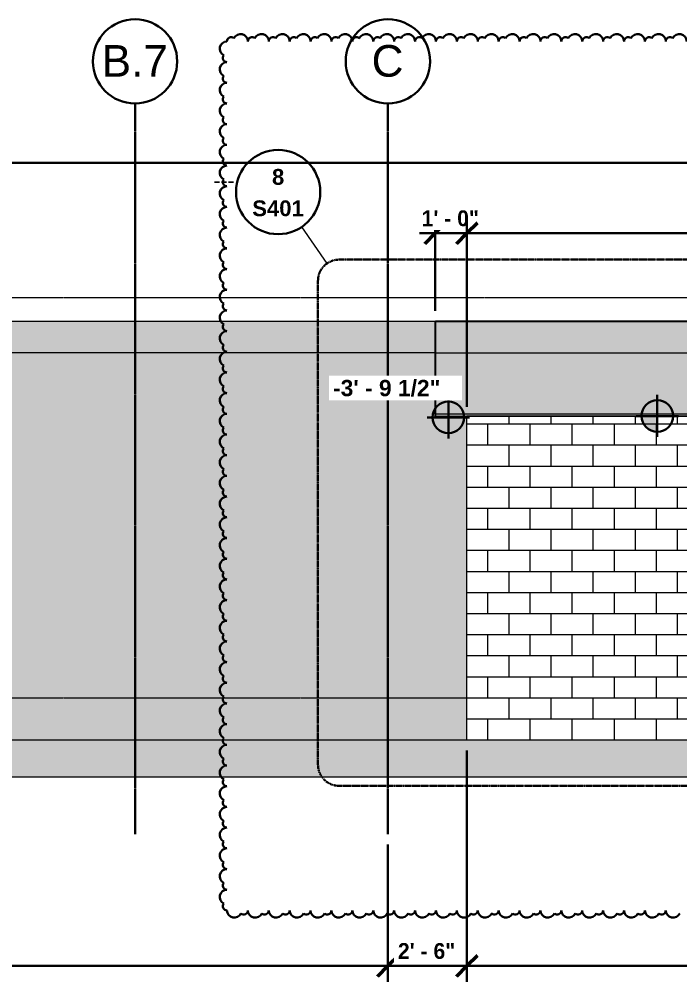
# Model space of a CAD drawing. Header units: inches. Extents: x -3929 to 6224, y -260 to 143.
# Drawn here: x -625.8 to -375, y -259.8 to 105.7 of the extents above; entities that cross this region are included whole.
import ezdxf

# ---------------------------------------------------------------- set-up
doc = ezdxf.new("R2010")
doc.units = ezdxf.units.IN
doc.header["$MEASUREMENT"] = 0
doc.linetypes.add('Dash Dot 3_16_', pattern=[0.3125, 0.1875, -0.0625, 0, -0.0625])
doc.linetypes.add('Grid Line 1_2_', pattern=[0.875, 0.5, -0.125, 0.125, -0.125])
for name, color, linetype, lineweight in [('A-ANNO-DIMS', 211, 'Continuous', 9), ('A-ANNO-DIMS-64', 211, 'Continuous', 9), ('A-ANNO-SYMB', 150, 'Continuous', 9), ('A-FLOR-LEVL', 51, 'Continuous', 9), ('A-WALL-PATT', 111, 'Continuous', 60), ('G-ANNO-DIMS', 111, 'Continuous', 9), ('G-ANNO-REVC', 71, 'Continuous', 30), ('S-BEAM', 12, 'Continuous', 9), ('S-FNDN', 32, 'Continuous', 18), ('S-GRID', 1, 'Continuous', 9), ('S-GRID-IDEN', 1, 'Continuous', 30)]:
    doc.layers.add(name, color=color, linetype=linetype, lineweight=lineweight)
doc.styles.add('Arial', font='arial.ttf', dxfattribs={"height": 12})
doc.styles.add('Arial_B', font='arialbd.ttf', dxfattribs={"height": 6.190476})
doc.styles.add('Arial_B_1', font='arialbd.ttf', dxfattribs={"height": 6})
doc.styles.add('Century Gothic_1', font='', dxfattribs={"height": 6})
doc.styles.add('Century Gothic_B', font='', dxfattribs={"height": 6})
doc.styles.get('Century Gothic_1').set_extended_font_data('Century Gothic')
doc.styles.get('Century Gothic_B').set_extended_font_data('Century Gothic', bold=True)
doc.dimstyles.new('OD__1_16__Tol__', dxfattribs={"dimscale": 12, "dimtxt": 6.26501, "dimasz": 0.666667, "dimexe": 0.5, "dimexo": 0.333333, "dimgap": 0.083333, "dimtad": 1, "dimdec": 4, "dimrnd": 0.0625, "dimzin": 3, "dimdsep": 46, "dimlunit": 4, "dimtxsty": 'Century Gothic_B', "dimblk1": 'OBLIQUE', "dimblk2": 'OBLIQUE', "dimsah": 1, "dimcen": 0.09, "dimdle": 0.5, "dimazin": 0, "dimtfac": 1, "dimtdec": 4, "dimtix": 1, "dimtmove": 0, "dimatfit": 3, "dimfxl": 1, "dimtvp": 1, "dimtfill": 1, "dimfrac": 2, "dimtolj": 1, "dimtzin": 0, "dimlwd": 30, "dimlwe": 30, "dimarcsym": 2})
doc.dimstyles.new('OD__1_4__Tol__', dxfattribs={"dimscale": 12, "dimtxt": 6.26501, "dimasz": 0.666667, "dimexe": 0.5, "dimexo": 0.333333, "dimgap": 0.083333, "dimtad": 1, "dimrnd": 0.25, "dimzin": 1, "dimdsep": 46, "dimlunit": 4, "dimtxsty": 'Century Gothic_B', "dimblk1": 'OBLIQUE', "dimblk2": 'OBLIQUE', "dimsah": 1, "dimcen": 0.09, "dimdle": 0.5, "dimazin": 0, "dimtfac": 1, "dimtdec": 4, "dimtix": 1, "dimtmove": 0, "dimatfit": 3, "dimfxl": 1, "dimtvp": 1, "dimtfill": 1, "dimfrac": 2, "dimtolj": 1, "dimtzin": 0, "dimlwd": 30, "dimlwe": 30, "dimarcsym": 2})
pattern_1 = [(50, (-870.187, 0), (18.36206, -1.60683), [1.92, -21.12]), (355, (-870.187, 0), (-3.55226, 19.25587), [1.536, -16.896]), (100.451, (-868.657, -0.134), (14.81021, 17.64929), [1.632, -17.949]), (46.184, (-870.187, 5.12), (27.32125, -4.2376), [2.88, -31.68]), (96.636, (-867.91, 4.767), (23.92754, 24.93717), [2.448, -26.924]), (351.184, (-870.187, 5.12), (23.92765, 24.93743), [2.304, -25.344]), (21, (-867.627, 3.84), (15.28081, -10.30746), [1.92, -21.12]), (326, (-867.627, 3.84), (6.22856, 18.56374), [1.536, -16.896]), (71.451, (-866.354, 2.981), (21.50985, 8.25628), [1.632, -17.949]), (37.5, (-870.1867, 0), (0.311095, 8.522537), [0.845, -15.846, 0.845, -16.307, -16.96]), (37.5, (-870.1867, 0), (0.311095, 8.522537), [-33.843, 0.845, -16.115]), (7.5, (-870.187, 0), (6.734636, 10.09743), [0.845, -8.934, 0.845, -15.462, -6.464]), (7.5, (-870.187, 0), (6.734636, 10.09743), [-26.086, 0.845, -5.619]), (327.5, (-875.896, 0), (13.666107, -0.577186), [0.845, -5.555, 0.845, -19.123, -26.496]), (327.5, (-875.896, 0), (13.666107, -0.577186), [-26.368, 0.845, -25.651]), (317.5, (-878.456, 0), (14.92985, 2.56286), [0.845, -7.475, 0.845, -12.416, -18.816]), (317.5, (-878.456, 0), (14.92985, 2.56286), [-21.581, 0.845, -17.971])]

# ---------------------------------------------------------------- blocks, each defined once
blk = doc.blocks.new('034100 - Precast Structural Concrete - Inverted Tee - PRECAST BEAM - 36_ DEEP-1973334-ELEVATION - SOUTH FOUNDATION WALL')
at = {"layer": 'S-BEAM', "transparency": 33554534}
for points in [[(-10994.5, -21), (-10857.21, -21), (-10857.21, -9), (-11169.17, -9), (-11169.17, -21), (-11157.19, -21)], [(-10994.5, -44.21), (-10857.21, -44.21), (-10857.21, -21), (-11169.17, -21), (-11169.17, -44.21), (-11157.19, -44.21)], [(-10994.5, -45), (-10857.21, -45), (-10857.21, -44.21), (-11169.17, -44.21), (-11169.17, -45), (-11157.19, -45)]]:
    blk.add_hatch(color=254, dxfattribs=at).paths.add_polyline_path(points, flags=0)
at = {"layer": 'S-BEAM', "color": 133}
for p, q in [((-11169.17, -9), (-11169.17, -9.06)), ((-11169.17, -9), (-10857.21, -9)), ((-11169.17, -9.06), (-11169.17, -44.21)), ((-11169.17, -9.06), (-10857.21, -9.06)), ((-11169.17, -9.06), (-10857.21, -9.06)), ((-10857.21, -9.06), (-10857.21, -9)), ((-10857.21, -44.21), (-10857.21, -9.06)), ((-11169.17, -21), (-10857.21, -21)), ((-11169.17, -44.21), (-11169.17, -45)), ((-11169.17, -45), (-11157.19, -45)), ((-10869.19, -45), (-10857.21, -45)), ((-10857.21, -45), (-10857.21, -44.21))]:
    blk.add_line(p, q, dxfattribs=at)
at = {"layer": 'S-BEAM', "color": 143}
for p, q in [((-11169.17, -21), (-11169.17, -9)), ((-10857.21, -9), (-11169.17, -9)), ((-10857.21, -9), (-10857.21, -21)), ((-11169.17, -44.21), (-11169.17, -21)), ((-11169.17, -21), (-10857.21, -21)), ((-10857.21, -21), (-10857.21, -44.21)), ((-11169.17, -45), (-11169.17, -44.21)), ((-11169.17, -44.21), (-10857.21, -44.21)), ((-11169.17, -45), (-10857.21, -45)), ((-10857.21, -44.21), (-10857.21, -45))]:
    blk.add_line(p, q, dxfattribs=at)
at = {"layer": 'S-BEAM', "color": 254}
blk.add_line((-11169.17, -44.21), (-10857.21, -44.21), dxfattribs=at)
blk = doc.blocks.new('Grid - Grid Head - Circle-1738874-ELEVATION - SOUTH FOUNDATION WALL')
at = {"layer": 'S-GRID-IDEN'}
for start, end in [(0, 180), (180, 360)]:
    blk.add_arc((-11847.19, 89.68), 16, start, end, dxfattribs=at)
blk = doc.blocks.new('DIMBLOCK22-ELEVATION - SOUTH FOUNDATION WALL')
at = {"layer": 'A-ANNO-DIMS-64', "lineweight": 30}
for p, q in [((-1385.79, -5), (-1385.79, 57.1)), ((810.21, -5), (810.21, 57.1)), ((-1391.79, 51.1), (816.21, 51.1)), ((-1385.79, 51.1), (-1385.79, -5)), ((810.21, 51.1), (810.21, -5))]:
    blk.add_line(p, q, dxfattribs=at)
at = {"layer": 'A-ANNO-DIMS-64', "lineweight": 50}
for p, q in [((-1385.79, 51.1), (-1381.79, 55.1)), ((810.21, 51.1), (814.21, 55.1)), ((-1385.79, 51.1), (-1389.79, 47.1)), ((810.21, 51.1), (806.21, 47.1))]:
    blk.add_line(p, q, dxfattribs=at)
at = {"layer": 'A-ANNO-DIMS-64', "color": 0, "lineweight": 30, "insert": (-303.65, 59.79), "char_height": 6, "width": 38.0674, "attachment_point": 1, "line_spacing_factor": 0.984502, "style": 'Century Gothic_B', "bg_fill": 3, "box_fill_scale": 1.25, "bg_fill_color": 256, "bg_fill_true_color": 13158600, "bg_fill_transparency": 0}
blk.add_mtext('183\' - 0"', dxfattribs=at)
blk = doc.blocks.new('_Oblique')
at = {"color": 0, "linetype": 'ByBlock', "lineweight": -2}
blk.add_line((-0.5, -0.5), (0.5, 0.5), dxfattribs=at)
blk = doc.blocks.new('DIMBLOCK27-ELEVATION - SOUTH FOUNDATION WALL')
at = {"layer": 'A-ANNO-DIMS-64', "lineweight": 30}
for p, q in [((-833.79, -207.76), (-833.79, -259.84)), ((-833.79, -253.84), (-833.79, -207.76)), ((-485.79, -207.76), (-485.79, -259.84)), ((-485.79, -253.84), (-485.79, -207.76)), ((-833.79, -253.84), (-485.79, -253.84))]:
    blk.add_line(p, q, dxfattribs=at)
at = {"layer": 'A-ANNO-DIMS-64', "lineweight": 50}
for p, q in [((-833.79, -253.84), (-829.79, -249.84)), ((-485.79, -253.84), (-481.79, -249.84)), ((-833.79, -253.84), (-837.79, -257.84)), ((-485.79, -253.84), (-489.79, -257.84))]:
    blk.add_line(p, q, dxfattribs=at)
at = {"layer": 'A-ANNO-DIMS-64', "color": 0, "lineweight": 30, "insert": (-673.32, -245.15), "char_height": 6, "width": 32.4587, "attachment_point": 1, "line_spacing_factor": 0.984502, "style": 'Century Gothic_B', "bg_fill": 3, "box_fill_scale": 1.25, "bg_fill_color": 256, "bg_fill_true_color": 13158600, "bg_fill_transparency": 0}
blk.add_mtext('29\' - 0"', dxfattribs=at)
blk = doc.blocks.new('DIMBLOCK28-ELEVATION - SOUTH FOUNDATION WALL')
at = {"layer": 'A-ANNO-DIMS-64', "lineweight": 30}
for p, q in [((-455.79, -172), (-455.79, -259.84)), ((-455.79, -253.84), (-455.79, -172)), ((-485.79, -207.76), (-485.79, -259.84)), ((-485.79, -253.84), (-485.79, -207.76)), ((-485.79, -253.84), (-455.79, -253.84))]:
    blk.add_line(p, q, dxfattribs=at)
at = {"layer": 'A-ANNO-DIMS-64', "lineweight": 50}
for p, q in [((-485.79, -253.84), (-481.79, -249.84)), ((-455.79, -253.84), (-451.79, -249.84)), ((-485.79, -253.84), (-489.79, -257.84)), ((-455.79, -253.84), (-459.79, -257.84))]:
    blk.add_line(p, q, dxfattribs=at)
at = {"layer": 'A-ANNO-DIMS-64', "color": 0, "lineweight": 30, "insert": (-481.98, -245.15), "char_height": 6, "width": 26.85, "attachment_point": 1, "line_spacing_factor": 0.984502, "style": 'Century Gothic_B', "bg_fill": 3, "box_fill_scale": 1.25, "bg_fill_color": 256, "bg_fill_true_color": 13158600, "bg_fill_transparency": 0}
blk.add_mtext('2\' - 6"', dxfattribs=at)
blk = doc.blocks.new('DIMBLOCK29-ELEVATION - SOUTH FOUNDATION WALL')
at = {"layer": 'A-ANNO-DIMS-64', "lineweight": 30}
for p, q in [((-455.79, -172), (-455.79, -259.84)), ((-455.79, -253.84), (-455.79, -172)), ((-167.79, -172), (-167.79, -259.84)), ((-167.79, -253.84), (-167.79, -172)), ((-455.79, -253.84), (-167.79, -253.84))]:
    blk.add_line(p, q, dxfattribs=at)
at = {"layer": 'A-ANNO-DIMS-64', "lineweight": 50}
for p, q in [((-455.79, -253.84), (-451.79, -249.84)), ((-167.79, -253.84), (-163.79, -249.84)), ((-455.79, -253.84), (-459.79, -257.84)), ((-167.79, -253.84), (-171.79, -257.84))]:
    blk.add_line(p, q, dxfattribs=at)
at = {"layer": 'A-ANNO-DIMS-64', "color": 0, "lineweight": 30, "insert": (-325.32, -245.15), "char_height": 6, "width": 32.4587, "attachment_point": 1, "line_spacing_factor": 0.984502, "style": 'Century Gothic_B', "bg_fill": 3, "box_fill_scale": 1.25, "bg_fill_color": 256, "bg_fill_true_color": 13158600, "bg_fill_transparency": 0}
blk.add_mtext('24\' - 0"', dxfattribs=at)
blk = doc.blocks.new('Detail View - Callout Head-1738297-ELEVATION - SOUTH FOUNDATION WALL')
at = {"layer": 'A-ANNO-SYMB', "lineweight": 30}
for start, end in [(0, 180), (180, 360)]:
    blk.add_arc((-11910.69, 43.78), 16, start, end, dxfattribs=at)
at = {"layer": 'A-ANNO-SYMB', "insert": (-11253.43, 47.53), "char_height": 6, "width": 10.302, "attachment_point": 1, "style": 'Century Gothic_1'}
blk.add_mtext('---', dxfattribs=at)
blk = doc.blocks.new('Spot Elevations - Spot Elevation - Target Filled-1738873-ELEVATION - SOUTH FOUNDATION WALL')
at = {"layer": 'G-ANNO-DIMS'}
h = blk.add_hatch(color=256, dxfattribs=at)
edge = h.paths.add_edge_path(flags=0)
edge.add_line((-10820.75, -21), (-10814.75, -21))
edge.add_arc((-10820.75, -21), 6, 0, 90)
edge.add_line((-10820.75, -15), (-10820.75, -21))
h = blk.add_hatch(color=256, dxfattribs=at)
edge = h.paths.add_edge_path(flags=0)
edge.add_line((-10820.75, -21), (-10826.75, -21))
edge.add_arc((-10820.75, -21), 6, 180, 270)
edge.add_line((-10820.75, -27), (-10820.75, -21))
at = {"layer": 'G-ANNO-DIMS', "lineweight": 30}
for p, q in [((-10820.75, -28.96), (-10820.75, -13)), ((-10820.75, -21), (-10820.75, -15)), ((-10812.75, -21), (-10828.75, -21)), ((-10826.75, -21), (-10820.75, -21)), ((-10814.75, -21), (-10820.75, -21)), ((-10820.75, -21), (-10820.75, -27))]:
    blk.add_line(p, q, dxfattribs=at)
blk.add_circle((-10820.75, -21), 6, dxfattribs=at)
for start, end in [(0, 90), (180, 270)]:
    blk.add_arc((-10820.75, -21), 6, start, end, dxfattribs=at)
blk = doc.blocks.new('DIMBLOCK41-ELEVATION - SOUTH FOUNDATION WALL')
at = {"layer": 'A-ANNO-DIMS-64', "lineweight": 30}
for p, q in [((-467.79, -5), (-467.79, 30.4)), ((-455.79, -41.5), (-455.79, 30.4)), ((-473.79, 24.4), (-455.79, 24.4)), ((-467.79, 24.4), (-467.79, -5)), ((-455.79, 24.4), (-455.79, -41.5))]:
    blk.add_line(p, q, dxfattribs=at)
at = {"layer": 'A-ANNO-DIMS-64', "lineweight": 50}
for p, q in [((-467.79, 24.4), (-463.79, 28.4)), ((-455.79, 24.4), (-451.79, 28.4)), ((-467.79, 24.4), (-471.79, 20.4)), ((-455.79, 24.4), (-459.79, 20.4))]:
    blk.add_line(p, q, dxfattribs=at)
at = {"layer": 'A-ANNO-DIMS-64', "color": 0, "lineweight": 30, "insert": (-472.98, 33.09), "char_height": 6, "width": 26.85, "attachment_point": 1, "line_spacing_factor": 0.984502, "style": 'Century Gothic_B', "bg_fill": 3, "box_fill_scale": 1.25, "bg_fill_color": 256, "bg_fill_true_color": 13158600, "bg_fill_transparency": 0}
blk.add_mtext('1\' - 0"', dxfattribs=at)
blk = doc.blocks.new('DIMBLOCK42-ELEVATION - SOUTH FOUNDATION WALL')
at = {"layer": 'A-ANNO-DIMS-64', "lineweight": 30}
for p, q in [((-455.79, -41.5), (-455.79, 30.4)), ((-167.79, -41.5), (-167.79, 30.4)), ((-455.79, 24.4), (-167.79, 24.4)), ((-455.79, 24.4), (-455.79, -41.5)), ((-167.79, 24.4), (-167.79, -41.5))]:
    blk.add_line(p, q, dxfattribs=at)
at = {"layer": 'A-ANNO-DIMS-64', "lineweight": 50}
for p, q in [((-455.79, 24.4), (-451.79, 28.4)), ((-167.79, 24.4), (-163.79, 28.4)), ((-455.79, 24.4), (-459.79, 20.4)), ((-167.79, 24.4), (-171.79, 20.4))]:
    blk.add_line(p, q, dxfattribs=at)
at = {"layer": 'A-ANNO-DIMS-64', "color": 0, "lineweight": 30, "insert": (-325.32, 33.09), "char_height": 6, "width": 32.4587, "attachment_point": 1, "line_spacing_factor": 0.984502, "style": 'Century Gothic_B', "bg_fill": 3, "box_fill_scale": 1.25, "bg_fill_color": 256, "bg_fill_true_color": 13158600, "bg_fill_transparency": 0}
blk.add_mtext('24\' - 0"', dxfattribs=at)
blk = doc.blocks.new('Family - ___-1979246-ELEVATION - SOUTH FOUNDATION WALL')
at = {"layer": 'G-ANNO-REVC'}
for centre, radius, start, end in [((-11246.7, 97.26), 1.59, 48.1897, 180), ((-11243.13, 97.26), 2.78, 0, 154.7912), ((-11238.77, 97.26), 1.59, 48.1897, 180), ((-11235.2, 97.26), 2.78, 0, 154.7912), ((-11230.83, 97.26), 1.59, 48.1897, 180), ((-11227.26, 97.26), 2.78, 0, 154.7912), ((-11222.9, 97.26), 1.59, 48.1897, 180), ((-11219.33, 97.26), 2.78, 0, 154.7912), ((-11214.96, 97.26), 1.59, 48.1897, 180), ((-11211.39, 97.26), 2.78, 0, 154.7912), ((-11207.03, 97.26), 1.59, 48.1897, 180), ((-11203.46, 97.26), 2.78, 0, 154.7912), ((-11199.09, 97.26), 1.59, 48.1897, 180), ((-11195.52, 97.26), 2.78, 0, 154.7912), ((-11191.16, 97.26), 1.59, 48.1897, 180), ((-11187.58, 97.26), 2.78, 0, 154.7912), ((-11183.22, 97.26), 1.59, 48.1897, 180), ((-11179.65, 97.26), 2.78, 0, 154.7912), ((-11175.28, 97.26), 1.59, 48.1897, 180), ((-11171.71, 97.26), 2.78, 0, 154.7912), ((-11167.35, 97.26), 1.59, 48.1897, 180), ((-11163.78, 97.26), 2.78, 0, 154.7912), ((-11159.41, 97.26), 1.59, 48.1897, 180), ((-11155.84, 97.26), 2.78, 0, 154.7912), ((-11151.48, 97.26), 1.59, 48.1897, 180), ((-11147.91, 97.26), 2.78, 0, 154.7912), ((-11143.54, 97.26), 1.59, 48.1897, 180), ((-11139.97, 97.26), 2.78, 0, 154.7912), ((-11135.61, 97.26), 1.59, 48.1897, 180), ((-11132.04, 97.26), 2.78, 0, 154.7912), ((-11127.67, 97.26), 1.59, 48.1897, 180), ((-11124.1, 97.26), 2.78, 0, 154.7912), ((-11119.74, 97.26), 1.59, 48.1897, 180), ((-11116.16, 97.26), 2.78, 0, 154.7912), ((-11111.8, 97.26), 1.59, 48.1897, 180), ((-11108.23, 97.26), 2.78, 0, 154.7912), ((-11103.86, 97.26), 1.59, 48.1897, 180), ((-11100.29, 97.26), 2.78, 0, 154.7912), ((-11095.93, 97.26), 1.59, 48.1897, 180), ((-11092.36, 97.26), 2.78, 0, 154.7912), ((-11087.99, 97.26), 1.59, 48.1897, 180), ((-11084.42, 97.26), 2.78, 0, 154.7912), ((-11080.06, 97.26), 1.59, 48.1897, 180), ((-11076.49, 97.26), 2.78, 0, 154.7912), ((-11248.29, 94.51), 2.75, 90, 244.7912), ((-11248.29, 90.97), 1.57, 138.1897, 270), ((-11248.29, 86.65), 2.75, 90, 244.7912), ((-11248.29, 83.11), 1.57, 138.1897, 270), ((-11248.29, 78.79), 2.75, 90, 244.7912), ((-11248.29, 70.93), 2.75, 90, 244.7912), ((-11248.29, 75.26), 1.57, 138.1897, 270), ((-11248.29, 63.08), 2.75, 90, 244.7912), ((-11248.29, 67.4), 1.57, 138.1897, 270), ((-11248.29, 59.54), 1.57, 138.1897, 270), ((-11248.29, 55.22), 2.75, 90, 244.7912), ((-11248.29, 51.68), 1.57, 138.1897, 270), ((-11248.29, 47.36), 2.75, 90, 244.7912), ((-11248.29, 43.83), 1.57, 138.1897, 270), ((-11248.29, 39.51), 2.75, 90, 244.7912), ((-11248.29, 35.97), 1.57, 138.1897, 270), ((-11248.29, 31.65), 2.75, 90, 244.7912), ((-11248.29, 23.79), 2.75, 90, 244.7912), ((-11248.29, 28.11), 1.57, 138.1897, 270), ((-11248.29, 15.93), 2.75, 90, 244.7912), ((-11248.29, 20.26), 1.57, 138.1897, 270), ((-11248.29, 12.4), 1.57, 138.1897, 270), ((-11248.29, 8.08), 2.75, 90, 244.7912), ((-11248.29, 4.54), 1.57, 138.1897, 270), ((-11248.29, 0.22), 2.75, 90, 244.7912), ((-11248.29, -3.32), 1.57, 138.1897, 270), ((-11248.29, -7.64), 2.75, 90, 244.7912), ((-11248.29, -11.17), 1.57, 138.1897, 270), ((-11248.29, -15.49), 2.75, 90, 244.7912), ((-11248.29, -19.03), 1.57, 138.1897, 270), ((-11248.29, -23.35), 2.75, 90, 244.7912), ((-11248.29, -31.21), 2.75, 90, 244.7912), ((-11248.29, -26.89), 1.57, 138.1897, 270), ((-11248.29, -39.07), 2.75, 90, 244.7912), ((-11248.29, -34.74), 1.57, 138.1897, 270), ((-11248.29, -42.6), 1.57, 138.1897, 270), ((-11248.29, -46.92), 2.75, 90, 244.7912), ((-11248.29, -50.46), 1.57, 138.1897, 270), ((-11248.29, -54.78), 2.75, 90, 244.7912), ((-11248.29, -58.32), 1.57, 138.1897, 270), ((-11248.29, -62.64), 2.75, 90, 244.7912), ((-11248.29, -66.17), 1.57, 138.1897, 270), ((-11248.29, -70.49), 2.75, 90, 244.7912), ((-11248.29, -74.03), 1.57, 138.1897, 270), ((-11248.29, -78.35), 2.75, 90, 244.7912), ((-11248.29, -86.21), 2.75, 90, 244.7912), ((-11248.29, -81.89), 1.57, 138.1897, 270), ((-11248.29, -94.07), 2.75, 90, 244.7912), ((-11248.29, -89.74), 1.57, 138.1897, 270), ((-11248.29, -97.6), 1.57, 138.1897, 270), ((-11248.29, -101.92), 2.75, 90, 244.7912), ((-11248.29, -105.46), 1.57, 138.1897, 270), ((-11248.29, -109.78), 2.75, 90, 244.7912), ((-11248.29, -113.32), 1.57, 138.1897, 270), ((-11248.29, -117.64), 2.75, 90, 244.7912), ((-11248.29, -121.17), 1.57, 138.1897, 270), ((-11248.29, -125.49), 2.75, 90, 244.7912), ((-11248.29, -133.35), 2.75, 90, 244.7912), ((-11248.29, -129.03), 1.57, 138.1897, 270), ((-11248.29, -141.21), 2.75, 90, 244.7912), ((-11248.29, -136.89), 1.57, 138.1897, 270), ((-11248.29, -144.74), 1.57, 138.1897, 270), ((-11248.29, -149.07), 2.75, 90, 244.7912), ((-11248.29, -152.6), 1.57, 138.1897, 270), ((-11248.29, -156.92), 2.75, 90, 244.7912), ((-11248.29, -160.46), 1.57, 138.1897, 270), ((-11248.29, -164.78), 2.75, 90, 244.7912), ((-11248.29, -168.32), 1.57, 138.1897, 270), ((-11248.29, -172.64), 2.75, 90, 244.7912), ((-11248.29, -176.17), 1.57, 138.1897, 270), ((-11248.29, -180.49), 2.75, 90, 244.7912), ((-11248.29, -188.35), 2.75, 90, 244.7912), ((-11248.29, -184.03), 1.57, 138.1897, 270), ((-11248.29, -196.21), 2.75, 90, 244.7912), ((-11248.29, -191.89), 1.57, 138.1897, 270), ((-11248.29, -199.74), 1.57, 138.1897, 270), ((-11248.29, -204.07), 2.75, 90, 244.7912), ((-11248.29, -207.6), 1.57, 138.1897, 270), ((-11248.29, -211.92), 2.75, 90, 244.7912), ((-11248.29, -215.46), 1.57, 138.1897, 270), ((-11248.29, -219.78), 2.75, 90, 244.7912), ((-11248.29, -223.32), 1.57, 138.1897, 270), ((-11248.29, -227.64), 2.75, 90, 244.7912), ((-11248.29, -231.17), 1.57, 138.1897, 270), ((-11245.51, -232.74), 2.78, 180, 334.7912), ((-11241.94, -232.74), 1.59, 228.1897, 0), ((-11237.58, -232.74), 2.78, 180, 334.7912), ((-11234.01, -232.74), 1.59, 228.1897, 0), ((-11229.64, -232.74), 2.78, 180, 334.7912), ((-11226.07, -232.74), 1.59, 228.1897, 0), ((-11221.71, -232.74), 2.78, 180, 334.7912), ((-11218.14, -232.74), 1.59, 228.1897, 0), ((-11213.77, -232.74), 2.78, 180, 334.7912), ((-11210.2, -232.74), 1.59, 228.1897, 0), ((-11205.84, -232.74), 2.78, 180, 334.7912), ((-11202.26, -232.74), 1.59, 228.1897, 0), ((-11197.9, -232.74), 2.78, 180, 334.7912), ((-11194.33, -232.74), 1.59, 228.1897, 0), ((-11189.96, -232.74), 2.78, 180, 334.7912), ((-11186.39, -232.74), 1.59, 228.1897, 0), ((-11182.03, -232.74), 2.78, 180, 334.7912), ((-11178.46, -232.74), 1.59, 228.1897, 0), ((-11174.09, -232.74), 2.78, 180, 334.7912), ((-11170.52, -232.74), 1.59, 228.1897, 0), ((-11166.16, -232.74), 2.78, 180, 334.7912), ((-11162.59, -232.74), 1.59, 228.1897, 0), ((-11158.22, -232.74), 2.78, 180, 334.7912), ((-11154.65, -232.74), 1.59, 228.1897, 0), ((-11150.29, -232.74), 2.78, 180, 334.7912), ((-11146.72, -232.74), 1.59, 228.1897, 0), ((-11142.35, -232.74), 2.78, 180, 334.7912), ((-11138.78, -232.74), 1.59, 228.1897, 0), ((-11134.42, -232.74), 2.78, 180, 334.7912), ((-11130.85, -232.74), 1.59, 228.1897, 0), ((-11126.48, -232.74), 2.78, 180, 334.7912), ((-11122.91, -232.74), 1.59, 228.1897, 0), ((-11118.55, -232.74), 2.78, 180, 334.7912), ((-11114.97, -232.74), 1.59, 228.1897, 0), ((-11110.61, -232.74), 2.78, 180, 334.7912), ((-11107.04, -232.74), 1.59, 228.1897, 0), ((-11102.67, -232.74), 2.78, 180, 334.7912), ((-11099.1, -232.74), 1.59, 228.1897, 0), ((-11094.74, -232.74), 2.78, 180, 334.7912), ((-11091.17, -232.74), 1.59, 228.1897, 0), ((-11086.8, -232.74), 2.78, 180, 334.7912), ((-11083.23, -232.74), 1.59, 228.1897, 0), ((-11078.87, -232.74), 2.78, 180, 334.7912)]:
    blk.add_arc(centre, radius, start, end, dxfattribs=at)

msp = doc.modelspace()

# ---------------------------------------------------------------- hatches: boundary and pattern name
at = {"layer": 'A-WALL-PATT', "lineweight": 9}
h = msp.add_hatch(dxfattribs=at)
h.set_pattern_fill('FP_4', color=256, style=0, pattern_type=2)
h.set_pattern_definition(pattern_1)
h.paths.add_polyline_path([(800.20794, -168), (800.20794, -21), (-155.79206, -21), (-155.79206, -45.5), (-167.79206, -45.5), (-167.79206, -168), (240.20794, -168), (240.20794, -56), (528.20794, -56), (528.20794, -168), (790.20794, -168)], flags=0)
h.paths.add_polyline_path([(-455.79206, -168), (-455.79206, -45.5), (-467.79206, -45.5), (-467.79206, -21), (-1375.79206, -21), (-1375.79206, -168), (-1145.79206, -168), (-1145.79206, -56), (-857.79206, -56), (-857.79206, -168)], flags=0)
h = msp.add_hatch(dxfattribs=at)
h.set_pattern_fill('FP_5', color=256, style=0, pattern_type=2)
h.set_pattern_definition([(0, (-167.792, -176), (0, 8), []), (90, (-167.792, -176), (-8, 8), [8, -8])])
h.paths.add_polyline_path([(-167.79206, -168), (-167.79206, -45), (-455.79206, -45), (-455.79206, -168), (-293.10613, -168)], flags=0)
at = {"layer": 'S-FNDN'}
h = msp.add_hatch(color=256, dxfattribs=at)
h.paths.add_polyline_path([(-467.79206, -21), (-467.79206, -9), (-1379.79206, -9), (-1379.79206, -21), (-857.79206, -21)], flags=0)
h.paths.add_polyline_path([(-155.79206, -21), (804.20794, -21), (804.20794, -9), (-155.79206, -9)], flags=0)
at = {"layer": 'S-FNDN', "lineweight": 9}
h = msp.add_hatch(dxfattribs=at)
h.set_pattern_fill('FP_4', color=256, style=0, pattern_type=2)
h.set_pattern_definition(pattern_1)
h.paths.add_polyline_path([(-293.10613, -182), (790.20794, -182), (790.20794, -168), (-1365.79206, -168), (-1365.79206, -182)], flags=0)
h.paths.add_polyline_path([(-1395.79206, -182), (-1395.79206, -168), (-1399.79206, -168), (-1399.79206, -182)], flags=0)

# ---------------------------------------------------------------- linework, layer by layer
at = {"layer": 'A-ANNO-SYMB', "linetype": 'Dash Dot 3_16_', "lineweight": 30}
msp.add_arc((-504.33309, -177.44339), 8, 180, 270, dxfattribs=at)
at = {"layer": 'A-FLOR-LEVL', "linetype": 'Grid Line 1_2_'}
for p, q in [((-1411.28805, 0), (898.88797, 0)), ((-1411.28805, -152), (898.88797, -152))]:
    msp.add_line(p, q, dxfattribs=at)
at = {"layer": 'S-FNDN'}
for p, q in [((-1379.79206, -9), (-467.79206, -9)), ((-467.79206, -45.5), (-467.79206, -9)), ((-467.79206, -21), (-1375.79206, -21)), ((-455.79206, -45.5), (-467.79206, -45.5)), ((-455.79206, -168), (-455.79206, -45)), ((-167.79206, -45), (-455.79206, -45))]:
    msp.add_line(p, q, dxfattribs=at)
at = {"layer": 'S-FNDN', "color": 253}
for p, q in [((-1365.79206, -168), (790.20794, -168)), ((-1365.79206, -182), (790.20794, -182))]:
    msp.add_line(p, q, dxfattribs=at)
at = {"layer": 'S-GRID', "linetype": 'Grid Line 1_2_', "lineweight": 30}
msp.add_line((-485.79206, -203.76101), (-485.79206, 73.68081), dxfattribs=at)

# ---------------------------------------------------------------- block references
at = {"layer": 'G-ANNO-DIMS', "lineweight": 30, "rotation": 180}
msp.add_blockref('Spot Elevations - Spot Elevation - Target Filled-1738873-ELEVATION - SOUTH FOUNDATION WALL', (-11283.57207, -66.5), dxfattribs=at)
at = {"layer": 'G-ANNO-DIMS', "lineweight": 30}
msp.add_blockref('Spot Elevations - Spot Elevation - Target Filled-1738873-ELEVATION - SOUTH FOUNDATION WALL', (10437.25819, -24), dxfattribs=at)
at = {"layer": 'S-BEAM', "color": 133}
msp.add_blockref('034100 - Precast Structural Concrete - Inverted Tee - PRECAST BEAM - 36_ DEEP-1973334-ELEVATION - SOUTH FOUNDATION WALL', (10701.39733, 0), dxfattribs=at)
at = {"layer": 'S-GRID-IDEN'}
for p in [(11265.39733, 0), (11361.39733, 0)]:
    msp.add_blockref('Grid - Grid Head - Circle-1738874-ELEVATION - SOUTH FOUNDATION WALL', p, dxfattribs=at)

# ---------------------------------------------------------------- texts
at = {"layer": 'S-GRID-IDEN', "lineweight": 9, "char_height": 12, "attachment_point": 1, "style": 'Arial'}
for s, insert, width in [('B.7', (-594.46915, 95.87277), 30.502), ('C', (-491.96837, 95.87277), 14.746)]:
    msp.add_mtext(s, dxfattribs=dict(at, insert=insert, width=width))

# ---------------------------------------------------------------- next in the draw order: texts
at = {"layer": 'G-ANNO-DIMS', "insert": (-506.59633, -31.26901), "char_height": 6.1904762, "width": 47.4536585, "attachment_point": 1, "line_spacing_factor": 0.941778, "style": 'Arial_B', "bg_fill": 3, "box_fill_scale": 1.25, "bg_fill_color": 256, "bg_fill_true_color": 13158600, "bg_fill_transparency": 0}
msp.add_mtext('-3\' - 9 1/2"', dxfattribs=at)

# ---------------------------------------------------------------- next in the draw order: dimensions: what is measured, and where the dimension line sits
at = {"layer": 'A-ANNO-DIMS', "lineweight": 30}
for base, p1, p2, override, picture, middle in [((810.20794, 51.09527), (-1385.79206, -9), (810.20794, -9), {"dimpost": '<>', "dimfxl": 2196}, 'DIMBLOCK22-ELEVATION - SOUTH FOUNDATION WALL', (-287.79206, 55.24619)), ((-485.79206, -253.83622), (-833.79206, -203.76101), (-485.79206, -203.76101), {"dimpost": '<>', "dimfxl": 348}, 'DIMBLOCK27-ELEVATION - SOUTH FOUNDATION WALL', (-659.79206, -249.68531))]:
    dim = msp.add_linear_dim(base=base, p1=p1, p2=p2, dimstyle='OD__1_4__Tol__', override=override, dxfattribs=at)
    dim.commit()
    dim.dimension.update_dxf_attribs({"geometry": picture, "text_midpoint": middle})

# ---------------------------------------------------------------- next in the draw order: linework, layer by layer
at = {"layer": 'A-ANNO-SYMB'}
msp.add_line((-508.86501, 12.98413), (-518.40647, 26.86403), dxfattribs=at)
at = {"layer": 'A-ANNO-SYMB', "linetype": 'Dash Dot 3_16_', "lineweight": 30}
msp.add_line((-512.33309, 6.39158), (-512.33309, -177.44339), dxfattribs=at)
msp.add_arc((-504.33309, 6.39158), 8, 90, 180, dxfattribs=at)
at = {"layer": 'S-GRID', "linetype": 'Grid Line 1_2_', "lineweight": 30}
msp.add_line((-581.79206, -203.76101), (-581.79206, 73.68081), dxfattribs=at)

# ---------------------------------------------------------------- next in the draw order: block references
at = {"layer": 'A-ANNO-SYMB'}
msp.add_blockref('Detail View - Callout Head-1738297-ELEVATION - SOUTH FOUNDATION WALL', (10701.39733, 0), dxfattribs=at)

# ---------------------------------------------------------------- next in the draw order: texts
at = {"layer": 'A-ANNO-SYMB', "char_height": 6, "attachment_point": 1, "style": 'Arial_B_1'}
for s, insert, width in [('\\fArial|b1|i0|c0|p34|;8', (-529.79692, 48.80952), 5.656), ('S401', (-537.29299, 36.89249), 23.836)]:
    msp.add_mtext(s, dxfattribs=dict(at, insert=insert, width=width))

# ---------------------------------------------------------------- next in the draw order: dimensions: what is measured, and where the dimension line sits
at = {"layer": 'A-ANNO-DIMS', "lineweight": 30}
for base, p1, p2, dimstyle, override, picture, middle in [((-455.79206, 24.39791), (-467.79206, -9), (-455.79206, -45.5), 'OD__1_16__Tol__', {"dimpost": '<>', "dimfxl": 38.421999}, 'DIMBLOCK41-ELEVATION - SOUTH FOUNDATION WALL', (-461.79206, 28.54883)), ((-455.79206, -253.83622), (-485.79206, -203.76101), (-455.79206, -168), 'OD__1_4__Tol__', {"dimpost": '<>', "dimfxl": 46.678155}, 'DIMBLOCK28-ELEVATION - SOUTH FOUNDATION WALL', (-470.79206, -249.68531))]:
    dim = msp.add_linear_dim(base=base, p1=p1, p2=p2, dimstyle=dimstyle, override=override, dxfattribs=at)
    dim.commit()
    dim.dimension.update_dxf_attribs({"geometry": picture, "text_midpoint": middle})

# ---------------------------------------------------------------- next in the draw order: dimensions: what is measured, and where the dimension line sits
for base, p1, p2, dimstyle, picture, middle in [((-167.79206, 24.39791), (-455.79206, -45.5), (-167.79206, -45.5), 'OD__1_16__Tol__', 'DIMBLOCK42-ELEVATION - SOUTH FOUNDATION WALL', (-311.79206, 28.54883)), ((-167.79206, -253.83622), (-455.79206, -168), (-167.79206, -168), 'OD__1_4__Tol__', 'DIMBLOCK29-ELEVATION - SOUTH FOUNDATION WALL', (-311.79206, -249.68531))]:
    dim = msp.add_linear_dim(base=base, p1=p1, p2=p2, dimstyle=dimstyle, override={"dimpost": '<>', "dimfxl": 288}, dxfattribs=at)
    dim.commit()
    dim.dimension.update_dxf_attribs({"geometry": picture, "text_midpoint": middle})

# ---------------------------------------------------------------- next in the draw order: linework, layer by layer
at = {"layer": 'A-ANNO-SYMB', "linetype": 'Dash Dot 3_16_', "lineweight": 30}
for p, q in [((-317.02975, 14.39158), (-504.33309, 14.39158)), ((-504.33309, -185.44339), (-317.02975, -185.44339))]:
    msp.add_line(p, q, dxfattribs=at)

# ---------------------------------------------------------------- next in the draw order: block references
at = {"layer": 'A-ANNO-SYMB'}
msp.add_blockref('Detail View - Callout Head-1738297-ELEVATION - SOUTH FOUNDATION WALL', (11383.2233, -3.73188), dxfattribs=at)
at = {"layer": 'G-ANNO-REVC'}
msp.add_blockref('Family - ___-1979246-ELEVATION - SOUTH FOUNDATION WALL', (10701.39733, 0), dxfattribs=at)

doc.saveas('drawing.dxf')
